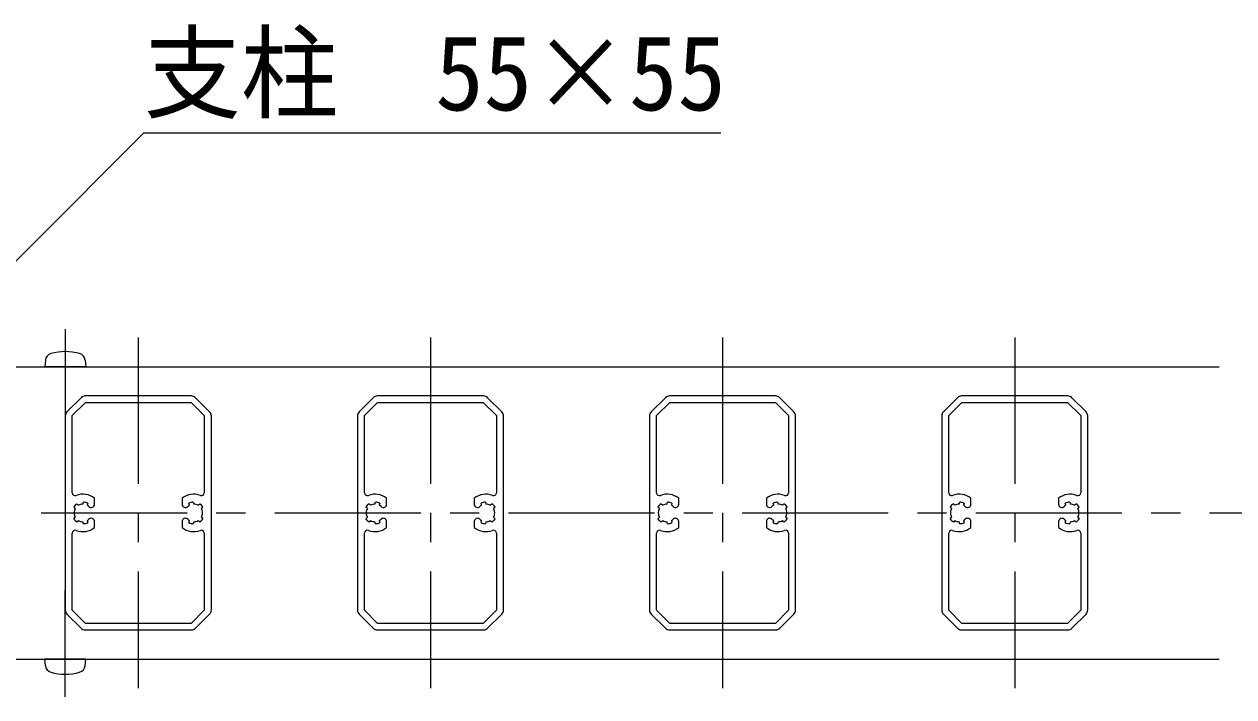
# Model space of a CAD drawing. Units: millimetres, scale not verified. Extents: x -1050 to 1050, y -742 to 742.
# Drawn here: x -106.5 to 100.5, y -283.2 to -168.2 of the extents above; entities that cross this region are included whole.
import ezdxf
from ezdxf.enums import TextEntityAlignment as Align

# ---------------------------------------------------------------- set-up
doc = ezdxf.new("R2010")
doc.units = ezdxf.units.MM
doc.header["$LTSCALE"] = 5
doc.linetypes.add('CHAIN1', pattern=[8, 5, -1, 1, -1])
doc.layers.add('0-0_通り芯', color=7, linetype='CHAIN1')
for name, color, linetype, lineweight in [('0-3_寸法', 54, 'Continuous', 20), ('0-4_手摺部材', 92, 'Continuous', 20), ('0-5_手すり子', 12, 'Continuous', 20), ('0-9_文字', 3, 'Continuous', 20)]:
    doc.layers.add(name, color=color, linetype=linetype, lineweight=lineweight)
doc.styles.add('ＭＳ ゴシック', font='')
doc.styles.get('ＭＳ ゴシック').set_extended_font_data('MS Gothic')

msp = doc.modelspace()

# ---------------------------------------------------------------- linework, layer by layer
at = {"layer": '0-0_通り芯'}
for p, q in [((-86.98, -221.793), (-86.98, -281.793)), ((-36.98, -221.793), (-36.98, -281.793)), ((13.02, -221.793), (13.02, -281.793)), ((-223.631, -251.793), (963.011, -251.793))]:
    msp.add_line(p, q, dxfattribs=at)
at = {"layer": '0-3_寸法', "linetype": 'CHAIN1'}
msp.add_line((63.02, -221.793), (63.02, -281.793), dxfattribs=at)
at = {"layer": '0-4_手摺部材', "linetype": 'CHAIN1'}
for p, q in [((-99.48, -220.346), (-99.48, -238.573)), ((-99.48, -283.24), (-99.48, -265.013))]:
    msp.add_line(p, q, dxfattribs=at)
at = {"layer": '0-4_手摺部材'}
for p, q in [((-124.48, -226.793), (98.02, -226.793)), ((-102.882, -225.674), (-102.98, -226.793)), ((-95.98, -226.793), (-102.98, -226.793)), ((-96.078, -225.674), (-95.98, -226.793)), ((-124.48, -276.793), (98.02, -276.793)), ((-102.882, -277.912), (-102.98, -276.793)), ((-95.98, -276.793), (-102.98, -276.793)), ((-96.078, -277.912), (-95.98, -276.793))]:
    msp.add_line(p, q, dxfattribs=at)
for centre, radius, start, end in [((-101.587, -225.787), 1.3, 105.88085, 175), ((-99.48, -233.193), 9, 74.11915, 105.88085), ((-97.373, -225.787), 1.3, 5, 74.11915), ((-101.587, -277.799), 1.3, 185, 254.11915), ((-99.48, -270.393), 9, 254.11915, 285.88085), ((-97.373, -277.799), 1.3, 285.88085, 355)]:
    msp.add_arc(centre, radius, start, end, dxfattribs=at)
at = {"layer": '0-5_手すり子'}
for p, q in [((-96.773, -232.086), (-99.187, -234.5)), ((-74.773, -234.5), (-77.187, -232.086)), ((-46.773, -232.086), (-49.187, -234.5)), ((-24.773, -234.5), (-27.187, -232.086)), ((3.227, -232.086), (0.813, -234.5)), ((25.227, -234.5), (22.813, -232.086)), ((53.227, -232.086), (50.813, -234.5)), ((75.227, -234.5), (72.813, -232.086)), ((-99.48, -235.207), (-99.48, -268.379)), ((-74.48, -268.379), (-74.48, -235.207)), ((-49.48, -235.207), (-49.48, -268.379)), ((-24.48, -268.379), (-24.48, -235.207)), ((0.52, -235.207), (0.52, -268.379)), ((25.52, -268.379), (25.52, -235.207)), ((50.52, -235.207), (50.52, -268.379)), ((75.52, -268.379), (75.52, -235.207)), ((-97.484, -250.239), (-97.23, -250.494)), ((-96.48, -250.293), (-96.387, -249.945)), ((-95.637, -250.146), (-95.73, -250.494)), ((-94.48, -250.313), (-94.48, -249.295)), ((-79.48, -249.295), (-79.48, -250.313)), ((-78.23, -250.494), (-78.323, -250.146)), ((-77.573, -249.945), (-77.48, -250.293)), ((-76.73, -250.494), (-76.475, -250.239)), ((-47.484, -250.239), (-47.23, -250.494)), ((-46.48, -250.293), (-46.387, -249.945)), ((-45.637, -250.146), (-45.73, -250.494)), ((-44.48, -250.313), (-44.48, -249.295)), ((-29.48, -249.295), (-29.48, -250.313)), ((-28.23, -250.494), (-28.323, -250.146)), ((-27.573, -249.945), (-27.48, -250.293)), ((-26.73, -250.494), (-26.475, -250.239)), ((2.516, -250.239), (2.77, -250.494)), ((3.52, -250.293), (3.613, -249.945)), ((4.363, -250.146), (4.27, -250.494)), ((5.52, -250.313), (5.52, -249.295)), ((20.52, -249.295), (20.52, -250.313)), ((21.77, -250.494), (21.677, -250.146)), ((22.427, -249.945), (22.52, -250.293)), ((23.27, -250.494), (23.525, -250.239)), ((52.516, -250.239), (52.77, -250.494)), ((53.52, -250.293), (53.613, -249.945)), ((54.363, -250.146), (54.27, -250.494)), ((55.52, -250.313), (55.52, -249.295)), ((70.52, -249.295), (70.52, -250.313)), ((71.77, -250.494), (71.677, -250.146)), ((72.427, -249.945), (72.52, -250.293)), ((73.27, -250.494), (73.525, -250.239)), ((-97.779, -251.043), (-98.034, -250.788)), ((-98.034, -252.797), (-97.779, -252.543)), ((-75.926, -250.788), (-76.181, -251.043)), ((-76.181, -252.543), (-75.926, -252.797)), ((-47.779, -251.043), (-48.034, -250.788)), ((-48.034, -252.797), (-47.779, -252.543)), ((-25.926, -250.788), (-26.181, -251.043)), ((-26.181, -252.543), (-25.926, -252.797)), ((2.221, -251.043), (1.966, -250.788)), ((1.966, -252.797), (2.221, -252.543)), ((24.074, -250.788), (23.819, -251.043)), ((23.819, -252.543), (24.074, -252.797)), ((52.221, -251.043), (51.966, -250.788)), ((51.966, -252.797), (52.221, -252.543)), ((74.074, -250.788), (73.819, -251.043)), ((73.819, -252.543), (74.074, -252.797)), ((-97.23, -253.092), (-97.484, -253.346)), ((-96.387, -253.641), (-96.48, -253.293)), ((-95.73, -253.092), (-95.637, -253.44)), ((-94.48, -254.291), (-94.48, -253.273)), ((-79.48, -253.273), (-79.48, -254.291)), ((-78.323, -253.44), (-78.23, -253.092)), ((-77.48, -253.293), (-77.573, -253.641)), ((-76.475, -253.346), (-76.73, -253.092)), ((-47.23, -253.092), (-47.484, -253.346)), ((-46.387, -253.641), (-46.48, -253.293)), ((-45.73, -253.092), (-45.637, -253.44)), ((-44.48, -254.291), (-44.48, -253.273)), ((-29.48, -253.273), (-29.48, -254.291)), ((-28.323, -253.44), (-28.23, -253.092)), ((-27.48, -253.293), (-27.573, -253.641)), ((-26.475, -253.346), (-26.73, -253.092)), ((2.77, -253.092), (2.516, -253.346)), ((3.613, -253.641), (3.52, -253.293)), ((4.27, -253.092), (4.363, -253.44)), ((5.52, -254.291), (5.52, -253.273)), ((20.52, -253.273), (20.52, -254.291)), ((21.677, -253.44), (21.77, -253.092)), ((22.52, -253.293), (22.427, -253.641)), ((23.525, -253.346), (23.27, -253.092)), ((52.77, -253.092), (52.516, -253.346)), ((53.613, -253.641), (53.52, -253.293)), ((54.27, -253.092), (54.363, -253.44)), ((55.52, -254.291), (55.52, -253.273)), ((70.52, -253.273), (70.52, -254.291)), ((71.677, -253.44), (71.77, -253.092)), ((72.52, -253.293), (72.427, -253.641)), ((73.525, -253.346), (73.27, -253.092)), ((-99.187, -269.086), (-96.773, -271.5)), ((-77.187, -271.5), (-74.773, -269.086)), ((-49.187, -269.086), (-46.773, -271.5)), ((-27.187, -271.5), (-24.773, -269.086)), ((0.813, -269.086), (3.227, -271.5)), ((22.813, -271.5), (25.227, -269.086)), ((50.813, -269.086), (53.227, -271.5)), ((72.813, -271.5), (75.227, -269.086))]:
    msp.add_line(p, q, dxfattribs=at)
for points in [[(-77.894, -231.793), (-86.98, -231.793), (-96.066, -231.793)], [(-27.894, -231.793), (-36.98, -231.793), (-46.066, -231.793)], [(22.106, -231.793), (13.02, -231.793), (3.934, -231.793)], [(72.106, -231.793), (63.02, -231.793), (53.934, -231.793)], [(-98.28, -248.329), (-98.28, -235.149), (-96.024, -232.893), (-77.936, -232.893), (-75.68, -235.149), (-75.68, -248.329)], [(-48.28, -248.329), (-48.28, -235.149), (-46.024, -232.893), (-27.936, -232.893), (-25.68, -235.149), (-25.68, -248.329)], [(1.72, -248.329), (1.72, -235.149), (3.976, -232.893), (22.064, -232.893), (24.32, -235.149), (24.32, -248.329)], [(51.72, -248.329), (51.72, -235.149), (53.976, -232.893), (72.064, -232.893), (74.32, -235.149), (74.32, -248.329)], [(-75.68, -255.257), (-75.68, -268.437), (-77.936, -270.693), (-96.024, -270.693), (-98.28, -268.437), (-98.28, -255.257)], [(-25.68, -255.257), (-25.68, -268.437), (-27.936, -270.693), (-46.024, -270.693), (-48.28, -268.437), (-48.28, -255.257)], [(24.32, -255.257), (24.32, -268.437), (22.064, -270.693), (3.976, -270.693), (1.72, -268.437), (1.72, -255.257)], [(74.32, -255.257), (74.32, -268.437), (72.064, -270.693), (53.976, -270.693), (51.72, -268.437), (51.72, -255.257)], [(-96.066, -271.793), (-86.98, -271.793), (-77.894, -271.793)], [(-46.066, -271.793), (-36.98, -271.793), (-27.894, -271.793)], [(3.934, -271.793), (13.02, -271.793), (22.106, -271.793)], [(53.934, -271.793), (63.02, -271.793), (72.106, -271.793)]]:
    msp.add_lwpolyline(points, dxfattribs=at)
for centre, radius, start, end in [((-96.066, -232.793), 1, 90, 135), ((-77.894, -232.793), 1, 44.99999, 90), ((-46.066, -232.793), 1, 90, 135), ((-27.894, -232.793), 1, 44.99999, 90), ((3.934, -232.793), 1, 90, 135), ((22.106, -232.793), 1, 44.99999, 90), ((53.934, -232.793), 1, 90, 135), ((72.106, -232.793), 1, 44.99999, 90), ((-98.48, -235.207), 1, 135, 180), ((-75.48, -235.207), 1, 360, 44.99999), ((-48.48, -235.207), 1, 135, 180), ((-25.48, -235.207), 1, 360, 44.99999), ((1.52, -235.207), 1, 135, 180), ((24.52, -235.207), 1, 360, 44.99999), ((51.52, -235.207), 1, 135, 180), ((74.52, -235.207), 1, 360, 44.99999), ((-97.78, -248.329), 0.5, 180, 290.56998), ((-76.18, -248.329), 0.5, 249.42999, 0), ((-47.78, -248.329), 0.5, 180, 290.56998), ((-26.18, -248.329), 0.5, 249.42999, 0), ((2.22, -248.329), 0.5, 180, 290.56998), ((23.82, -248.329), 0.5, 249.42999, 0), ((52.22, -248.329), 0.5, 180, 290.56998), ((73.82, -248.329), 0.5, 249.42999, 0), ((-96.48, -251.793), 1.85, 122.8862, 147.11375), ((-96.48, -251.793), 3.2, 51.31781, 110.56998), ((-96.48, -251.793), 1.5, 90, 119.99992), ((-96.48, -251.793), 1.85, 62.88623, 87.11375), ((-96.48, -251.793), 1.5, 45.83178, 60), ((-95.043, -250.313), 0.563, 225.83178, 0.00002), ((-77.48, -251.793), 3.2, 69.42999, 128.68219), ((-78.917, -250.313), 0.563, 180.00001, 314.1682), ((-77.48, -251.793), 1.5, 120.00003, 134.1682), ((-77.48, -251.793), 1.85, 92.88625, 117.11372), ((-77.48, -251.793), 1.5, 59.99999, 90), ((-77.48, -251.793), 1.85, 32.88623, 57.11376), ((-46.48, -251.793), 1.85, 122.8862, 147.11375), ((-46.48, -251.793), 3.2, 51.31781, 110.56998), ((-46.48, -251.793), 1.5, 90, 119.99992), ((-46.48, -251.793), 1.85, 62.88623, 87.11375), ((-46.48, -251.793), 1.5, 45.83178, 60), ((-45.043, -250.313), 0.563, 225.83178, 0.00002), ((-27.48, -251.793), 3.2, 69.42999, 128.68219), ((-28.917, -250.313), 0.563, 180.00001, 314.1682), ((-27.48, -251.793), 1.5, 120.00003, 134.1682), ((-27.48, -251.793), 1.85, 92.88625, 117.11372), ((-27.48, -251.793), 1.5, 59.99999, 90), ((-27.48, -251.793), 1.85, 32.88623, 57.11376), ((3.52, -251.793), 1.85, 122.8862, 147.11375), ((3.52, -251.793), 3.2, 51.31781, 110.56998), ((3.52, -251.793), 1.5, 90, 119.99992), ((3.52, -251.793), 1.85, 62.88623, 87.11375), ((3.52, -251.793), 1.5, 45.83178, 60), ((4.957, -250.313), 0.563, 225.83178, 0.00002), ((22.52, -251.793), 3.2, 69.42999, 128.68219), ((21.083, -250.313), 0.563, 180.00001, 314.1682), ((22.52, -251.793), 1.5, 120.00003, 134.1682), ((22.52, -251.793), 1.85, 92.88625, 117.11372), ((22.52, -251.793), 1.5, 59.99999, 90), ((22.52, -251.793), 1.85, 32.88623, 57.11376), ((53.52, -251.793), 1.85, 122.8862, 147.11375), ((53.52, -251.793), 3.2, 51.31781, 110.56998), ((53.52, -251.793), 1.5, 90, 119.99992), ((53.52, -251.793), 1.85, 62.88623, 87.11375), ((53.52, -251.793), 1.5, 45.83178, 60), ((54.957, -250.313), 0.563, 225.83178, 0.00002), ((72.52, -251.793), 3.2, 69.42999, 128.68219), ((71.083, -250.313), 0.563, 180.00001, 314.1682), ((72.52, -251.793), 1.5, 120.00003, 134.1682), ((72.52, -251.793), 1.85, 92.88625, 117.11372), ((72.52, -251.793), 1.5, 59.99999, 90), ((72.52, -251.793), 1.85, 32.88623, 57.11376), ((-96.48, -251.793), 1.5, 150, 180), ((-96.48, -251.793), 1.5, 180, 210.00001), ((-77.48, -251.793), 1.5, 359.99998, 29.99994), ((-77.48, -251.793), 1.5, 329.99997, 360), ((-46.48, -251.793), 1.5, 150, 180), ((-46.48, -251.793), 1.5, 180, 210.00001), ((-27.48, -251.793), 1.5, 359.99998, 29.99994), ((-27.48, -251.793), 1.5, 329.99997, 360), ((3.52, -251.793), 1.5, 150, 180), ((3.52, -251.793), 1.5, 180, 210.00001), ((22.52, -251.793), 1.5, 359.99998, 29.99994), ((22.52, -251.793), 1.5, 329.99997, 360), ((53.52, -251.793), 1.5, 150, 180), ((53.52, -251.793), 1.5, 180, 210.00001), ((72.52, -251.793), 1.5, 359.99998, 29.99994), ((72.52, -251.793), 1.5, 329.99997, 360), ((-96.48, -251.793), 1.85, 212.88623, 237.11373), ((-96.48, -251.793), 3.2, 249.43001, 308.68219), ((-96.48, -251.793), 1.5, 239.99999, 270), ((-96.48, -251.793), 1.85, 272.88629, 297.11378), ((-96.48, -251.793), 1.5, 300, 314.1682), ((-95.043, -253.273), 0.563, 0.00001, 134.1682), ((-78.917, -253.273), 0.563, 45.83178, 180.00002), ((-77.48, -251.793), 3.2, 231.31781, 290.57), ((-77.48, -251.793), 1.5, 225.83178, 240), ((-77.48, -251.793), 1.85, 242.88629, 267.11378), ((-77.48, -251.793), 1.5, 270, 300.00003), ((-77.48, -251.793), 1.85, 302.88627, 327.11378), ((-46.48, -251.793), 1.85, 212.88623, 237.11373), ((-46.48, -251.793), 3.2, 249.43001, 308.68219), ((-46.48, -251.793), 1.5, 239.99999, 270), ((-46.48, -251.793), 1.85, 272.88629, 297.11378), ((-46.48, -251.793), 1.5, 300, 314.1682), ((-45.043, -253.273), 0.563, 0.00001, 134.1682), ((-28.917, -253.273), 0.563, 45.83178, 180.00002), ((-27.48, -251.793), 3.2, 231.31781, 290.57), ((-27.48, -251.793), 1.5, 225.83178, 240), ((-27.48, -251.793), 1.85, 242.88629, 267.11378), ((-27.48, -251.793), 1.5, 270, 300.00003), ((-27.48, -251.793), 1.85, 302.88627, 327.11378), ((3.52, -251.793), 1.85, 212.88623, 237.11373), ((3.52, -251.793), 3.2, 249.43001, 308.68219), ((3.52, -251.793), 1.5, 239.99999, 270), ((3.52, -251.793), 1.85, 272.88629, 297.11378), ((3.52, -251.793), 1.5, 300, 314.1682), ((4.957, -253.273), 0.563, 0.00001, 134.1682), ((21.083, -253.273), 0.563, 45.83178, 180.00002), ((22.52, -251.793), 3.2, 231.31781, 290.57), ((22.52, -251.793), 1.5, 225.83178, 240), ((22.52, -251.793), 1.85, 242.88629, 267.11378), ((22.52, -251.793), 1.5, 270, 300.00003), ((22.52, -251.793), 1.85, 302.88627, 327.11378), ((53.52, -251.793), 1.85, 212.88623, 237.11373), ((53.52, -251.793), 3.2, 249.43001, 308.68219), ((53.52, -251.793), 1.5, 239.99999, 270), ((53.52, -251.793), 1.85, 272.88629, 297.11378), ((53.52, -251.793), 1.5, 300, 314.1682), ((54.957, -253.273), 0.563, 0.00001, 134.1682), ((71.083, -253.273), 0.563, 45.83178, 180.00002), ((72.52, -251.793), 3.2, 231.31781, 290.57), ((72.52, -251.793), 1.5, 225.83178, 240), ((72.52, -251.793), 1.85, 242.88629, 267.11378), ((72.52, -251.793), 1.5, 270, 300.00003), ((72.52, -251.793), 1.85, 302.88627, 327.11378), ((-97.78, -255.257), 0.5, 69.43001, 180), ((-76.18, -255.257), 0.5, 0, 110.57), ((-47.78, -255.257), 0.5, 69.43001, 180), ((-26.18, -255.257), 0.5, 0, 110.57), ((2.22, -255.257), 0.5, 69.43001, 180), ((23.82, -255.257), 0.5, 0, 110.57), ((52.22, -255.257), 0.5, 69.43001, 180), ((73.82, -255.257), 0.5, 0, 110.57), ((-98.48, -268.379), 1, 180, 225), ((-75.48, -268.379), 1, 315, 360), ((-48.48, -268.379), 1, 180, 225), ((-25.48, -268.379), 1, 315, 360), ((1.52, -268.379), 1, 180, 225), ((24.52, -268.379), 1, 315, 360), ((51.52, -268.379), 1, 180, 225), ((74.52, -268.379), 1, 315, 360), ((-96.066, -270.793), 1, 225, 270), ((-77.894, -270.793), 1, 270, 315), ((-46.066, -270.793), 1, 225, 270), ((-27.894, -270.793), 1, 270, 315), ((3.934, -270.793), 1, 225, 270), ((22.106, -270.793), 1, 270, 315), ((53.934, -270.793), 1, 225, 270), ((72.106, -270.793), 1, 270, 315)]:
    msp.add_arc(centre, radius, start, end, dxfattribs=at)
at = {"layer": '0-9_文字'}
msp.add_lwpolyline([(-124.674, -225.433), (-86.034, -186.793), (12.716, -186.793)], dxfattribs=at)

# ---------------------------------------------------------------- texts
at = {"layer": '0-9_文字', "style": 'ＭＳ ゴシック', "width": 0.95}
msp.add_text('支柱\u300055×55', height=12.83, dxfattribs=at).set_placement((-86.034, -186.793), align=Align.BOTTOM_LEFT)

doc.saveas('drawing.dxf')
